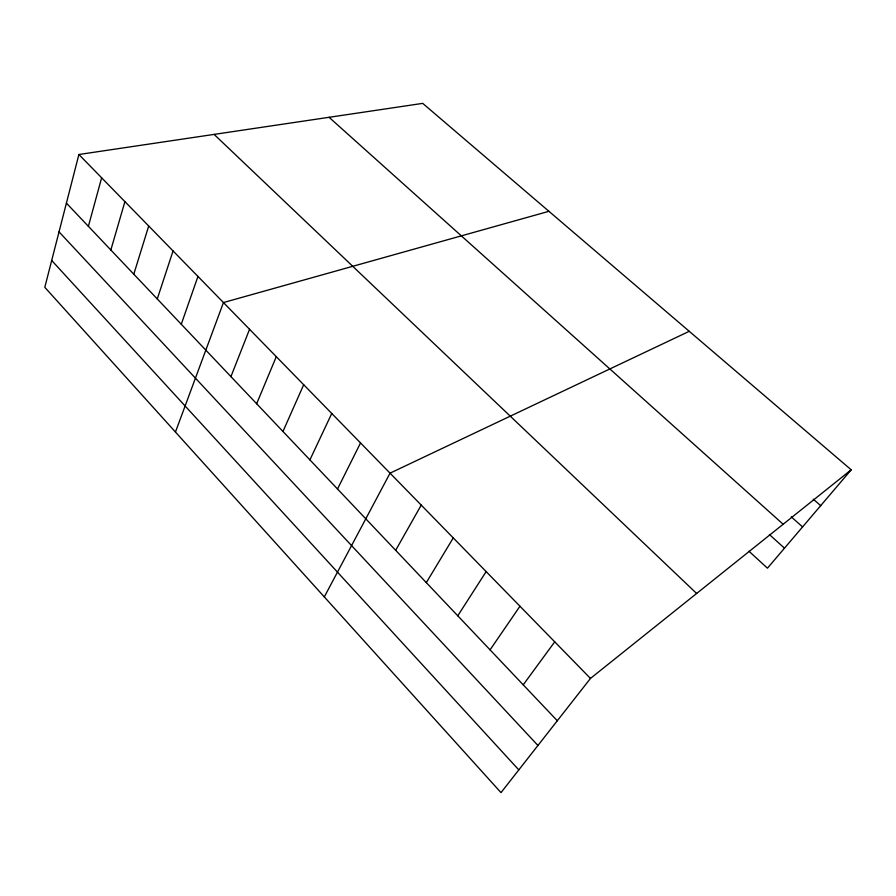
<?xml version="1.0" encoding="UTF-8"?>
<svg xmlns="http://www.w3.org/2000/svg" width="896" height="896" viewBox="0 0 896 896"><rect width="100%" height="100%" fill="white"/><g stroke="black" fill="none" stroke-linecap="round" stroke-linejoin="round"><path stroke-width="1.34" d="M78.893 154.504L44.8 287.314L500.998 792.624L590.464 678.429L851.2 469.806L422.722 103.376L78.893 154.504L590.464 678.429M88.39 226.307L101.64 177.8M110.846 249.995L124.914 201.622M133.795 274.198L148.702 225.994M157.27 298.939L173.051 250.925M181.272 324.251L197.96 276.438M175.459 432.04L223.451 302.557L548.934 211.31M230.933 376.622L249.558 329.291M256.648 403.726L276.293 356.675M282.957 431.48L303.688 384.731M309.904 459.883L331.755 413.482M337.512 488.992L360.528 442.949M324.307 596.915L390.04 473.166L689.248 331.307M395.662 550.312L421.232 505.109M426.317 582.624L453.253 537.914M457.766 615.798L486.158 571.603M490.067 649.846L519.96 606.234M523.23 684.824L554.725 641.827M851.2 469.806L767.458 568.187L748.989 551.253M813.322 499.195L820.68 505.658M791.258 516.846L802.581 526.926M329.067 117.298L783.16 524.25M769.384 534.52L784.482 548.184M214.099 134.4L696.64 593.477M66.405 203.134L557.312 720.754M59.035 231.862L537.936 745.472M51.688 260.467L518.806 769.888"/></g></svg>
